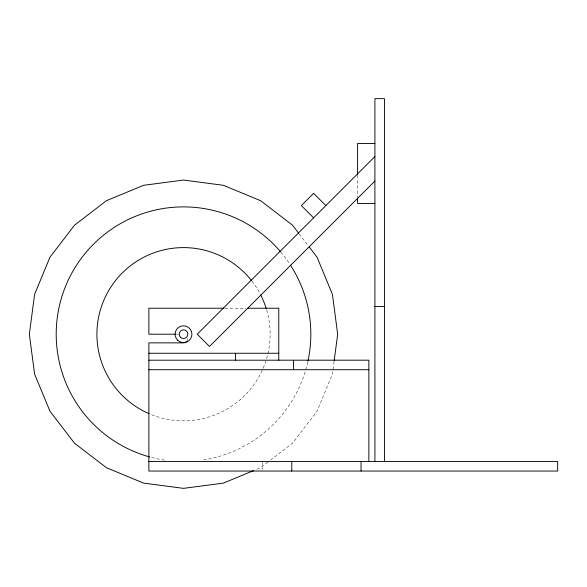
<?xml version="1.0" encoding="UTF-8"?>
<svg xmlns="http://www.w3.org/2000/svg" width="587" height="587" viewBox="0 0 587 587"><rect width="100%" height="100%" fill="white"/><g stroke="black" fill="none" stroke-linecap="round" stroke-linejoin="round"><path stroke-width="0.44" stroke-dasharray="2.94 2.2" d="M334.091 361.409L332.418 374.102L317.017 411.282L292.517 443.214L270.746 459.914M267.848 462.145L260.591 467.714L256.365 469.461M224.799 308.226L245.843 308.226M176.504 334.208L178.287 334.208M299.201 233.905L308.109 245.513M357.586 175.271L357.586 197.071M262.323 462.38L262.323 469.314M187.84 338.538A4.329 4.329 0 0 1 187.26 340.702M307.764 361.944A127.313 127.313 0 0 1 202.368 460.113M164.646 460.113A127.313 127.313 0 0 1 150.558 457.178M280.821 252.117A127.313 127.313 0 0 1 290.007 264.443M266.681 310.061A86.605 86.605 0 0 1 149.949 414.04M251.94 281.122A86.605 86.605 0 0 1 260.246 294.058"/><path stroke-width="0.88" d="M334.208 360.506L337.672 334.208L332.418 294.307L317.017 257.128L309.224 246.966M374.91 156.538L197.247 334.208L209.493 346.455L374.91 181.038M253.826 470.51L223.412 483.108L183.511 488.362L143.61 483.108L106.43 467.714L74.505 443.214L50.005 411.282L34.604 374.102L29.35 334.208L34.604 294.307L50.005 257.128L74.505 225.195L106.43 200.695L143.61 185.301L183.511 180.048L223.412 185.301L260.591 200.695L292.517 225.195L298.644 233.178M374.91 143.477L357.586 143.477L357.586 174.361M374.91 203.432L357.586 203.432L357.586 197.98M374.91 306.487L384.434 306.487M223.882 308.226L148.871 308.226L148.871 334.208L175.616 334.208M247.67 308.226L278.774 308.226L278.774 360.191M148.871 353.257L278.774 353.257M148.871 360.191L368.849 360.191L368.849 461.514M148.871 369.715L368.849 369.715M148.871 461.514L557.65 461.514L557.65 471.045L148.871 471.045L148.871 342.867L183.511 342.867A4.329 4.329 0 0 0 186.145 341.972M325.851 205.604L313.597 193.35L301.351 205.604L313.597 217.85M384.434 461.514L384.434 98.638L374.91 98.638L374.91 461.514M361.056 461.514L361.056 471.045M293.5 360.191L293.5 369.715M291.768 461.514L291.768 471.045M235.475 353.257L235.475 360.191M186.945 341.172A4.329 4.329 0 0 1 186.571 341.597M149.7 456.943A127.313 127.313 0 0 1 76.046 265.948A127.313 127.313 0 0 1 280.241 251.427M290.499 265.199A127.313 127.313 0 0 1 307.955 361.064M149.105 413.688A86.605 86.605 0 0 1 114.803 281.481A86.605 86.605 0 0 1 251.375 280.403M260.665 294.865A86.605 86.605 0 0 1 266.16 308.329M177.567 340.144A8.401 8.401 0 0 0 191.626 336.38A8.401 8.401 0 0 0 181.339 326.093A8.401 8.401 0 0 0 177.567 340.144M180.451 337.268A4.329 4.329 0 0 0 187.693 335.324A4.329 4.329 0 0 0 182.388 330.019A4.329 4.329 0 0 0 180.451 337.268"/></g></svg>
